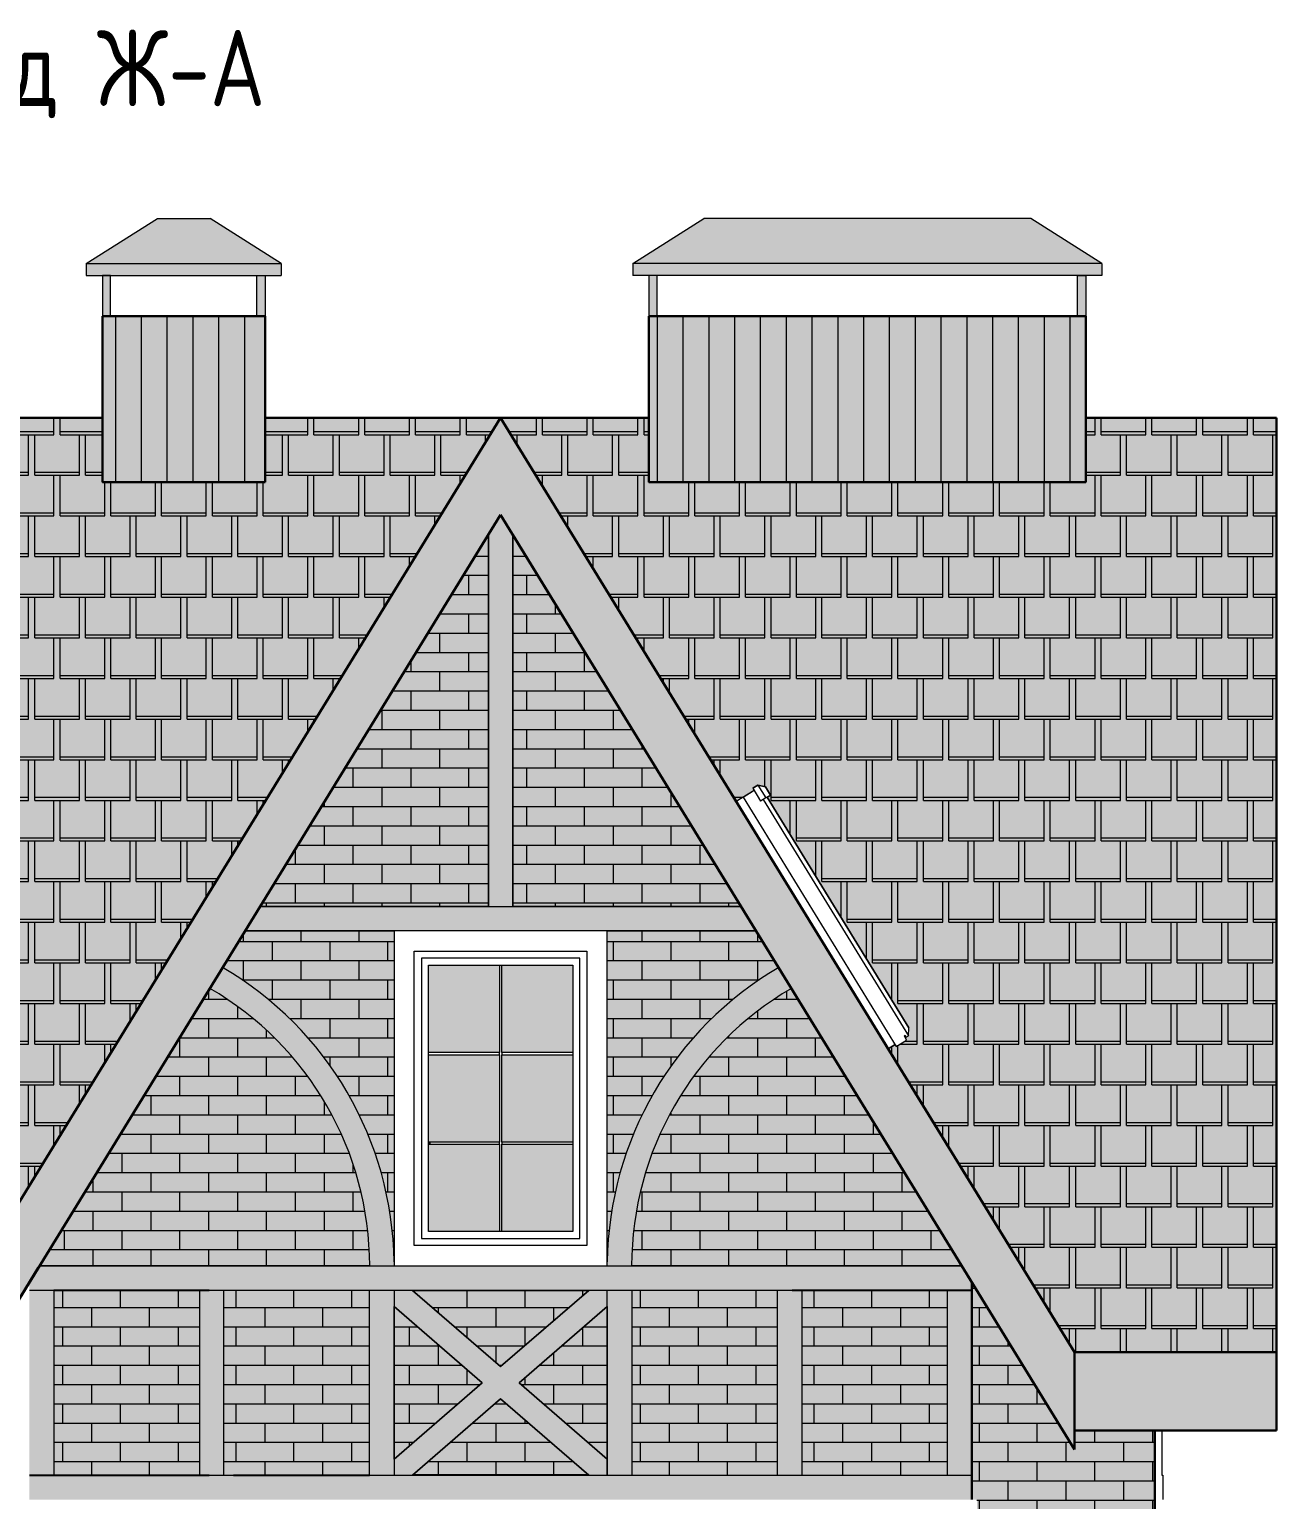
# Model space of a CAD drawing. Header units: millimetres. Extents: x -56498 to 234605, y -296269 to -29969.
# Drawn here: x 216364 to 222504, y -159642 to -152405 of the extents above; entities that cross this region are included whole.
import ezdxf
from ezdxf.enums import TextEntityAlignment as Align

# ---------------------------------------------------------------- set-up
doc = ezdxf.new("R2010")
doc.units = ezdxf.units.MM
doc.header["$LTSCALE"] = 100
for name, color, linetype, lineweight in [('0.3', 7, 'Continuous', 30), ('Примітки 0.09', 200, 'Continuous', 9), ('Тонкі 0.18', 142, 'Continuous', 18), ('Штрихування 0.09', 253, 'Continuous', 9)]:
    doc.layers.add(name, color=color, linetype=linetype, lineweight=lineweight)
doc.styles.add('SPDS', font='SPDS.shx', dxfattribs={"width": 0.9})
pattern_1 = [(0, (50399.94, -59400), (0, 94.83852), []), (90, (50399.94, -59400), (-142.24, 94.83852), [94.83852, -94.83852])]

msp = doc.modelspace()

# ---------------------------------------------------------------- hatches: boundary and pattern name
at = {"layer": 'Тонкі 0.18', "ltscale": 0.75, "true_color": 0xa64f21}
h = msp.add_hatch(color=34, dxfattribs=at)
h.paths.add_polyline_path([(217524.115, -153816.621), (217484.115, -153816.621), (216724.115, -153816.621), (216724.115, -154633.059), (217524.115, -154633.059)])
h.paths.add_polyline_path([(212244.145, -153816.621), (212204.145, -153816.621), (210634.145, -153816.621), (210634.145, -154633.059), (212244.145, -154633.059)])
h.paths.add_polyline_path([(221564.145, -153816.621), (221524.145, -153816.621), (219414.145, -153816.621), (219414.145, -154633.059), (221564.145, -154633.059)])
h.paths.add_polyline_path([(214754.13, -155009.58), (214714.13, -155009.58), (214214.13, -155009.58), (214214.13, -157826.238), (214754.13, -157826.238)])
h.paths.add_polyline_path([(209554.145, -153816.621), (209514.145, -153816.621), (207404.145, -153816.621), (207404.145, -154633.059), (209554.145, -154633.059)])
h = msp.add_hatch(color=34, dxfattribs=at)
h.paths.add_polyline_path([(218684.1, -154316.621), (217524.115, -154316.621), (217524.115, -154633.059), (216724.115, -154633.059), (216724.115, -154316.621), (214484.13, -154316.621), (212244.145, -154316.621), (212244.145, -154633.059), (210634.145, -154633.059), (210634.145, -154316.621), (210284.159, -154316.621), (213109.102, -158916.651), (214484.13, -158916.651), (215859.158, -158916.651)])
h.paths.add_polyline_path([(214754.13, -157826.238), (214214.13, -157826.238), (214214.13, -155009.58), (214214.13, -154809.58), (214134.13, -154809.58), (214134.13, -154749.58), (214484.13, -154528.563), (214834.13, -154749.58), (214834.13, -154809.58), (214754.13, -154809.58), (214754.13, -155009.58)], flags=16)
h.paths.add_polyline_path([(214714.13, -154809.58), (214254.13, -154809.58), (214254.13, -155009.58), (214714.13, -155009.58)], flags=16)
msp.add_hatch(color=34, dxfattribs=at).paths.add_polyline_path([(222504.116, -154316.621), (221564.145, -154316.621), (221564.145, -154633.059), (219414.145, -154633.059), (219414.145, -154316.621), (218684.1, -154316.621), (219843.626, -156204.653), (219877.702, -156183.733), (219877.692, -156183.718), (219927.966, -156152.848), (219931.384, -156150.737), (219925.115, -156140.527), (219950.702, -156124.83), (219987.845, -156133.706), (220012.381, -156173.753), (219996.249, -156183.695), (220693.555, -157319.225), (220691.154, -157358.768), (220676.183, -157367.973), (220681.549, -157379.921), (220631.275, -157410.761), (220626.023, -157402.274), (220591.957, -157423.216), (221509.117, -158916.651), (222504.116, -158916.651)])
at = {"layer": 'Тонкі 0.18', "ltscale": 0.75, "true_color": 0xf4ebd8}
h = msp.add_hatch(color=254, dxfattribs=at)
h.paths.add_polyline_path([(218744.054, -154892.039), (218744.054, -156721.618), (219867.713, -156721.618)])
h.paths.add_polyline_path([(218624.072, -154892.08), (217500.488, -156721.618), (218624.072, -156721.618)])
for points in [[(217315.41, -157023.095), (217426.798, -156841.623), (218159.151, -156841.623), (218159.151, -158470.739, 0.26356999)], [(220052.791, -157023.095), (219941.402, -156841.623), (219209.05, -156841.623), (219209.05, -158470.739, -0.26356999)], [(217252.544, -157125.352), (216459.068, -158417.364), (216413.447, -158491.649), (218039.279, -158491.649, 0.26734125)], [(220115.656, -157125.352, 0.00023301), (220114.383, -157126.091), (220026.275, -157181.298), (219946.008, -157239.082), (219857.588, -157312.298), (219787.086, -157379.134), (219723.552, -157447.074), (219662.127, -157521.2), (219591.122, -157620.038), (219539.655, -157709.181), (219475.807, -157826.414), (219422.478, -157956.053), (219374.642, -158114.315), (219347.849, -158247.813), (219333.066, -158377.264), (219328.921, -158491.649), (220954.702, -158491.649)]]:
    msp.add_hatch(color=254, dxfattribs=at).paths.add_polyline_path(points)
h = msp.add_hatch(color=254, dxfattribs=at)
h.paths.add_polyline_path([(220884.124, -158611.631), (220166.606, -158611.631), (220166.606, -159521.588), (220884.124, -159521.588)])
h.paths.add_polyline_path([(220046.624, -158611.631), (219329.107, -158611.631), (219329.107, -159521.588), (220046.624, -159521.588)])
h.paths.add_polyline_path([(219209.125, -158691.019), (218775.719, -159066.647), (219209.125, -159442.201)])
h.paths.add_polyline_path([(218684.1, -159146.035), (218250.769, -159521.588), (219117.506, -159521.588)])
h.paths.add_polyline_path([(218159.151, -158691.019), (218159.151, -159442.201), (218592.482, -159066.647)])
h.paths.add_polyline_path([(219117.506, -158611.631), (218250.769, -158611.631), (218684.1, -158987.185)])
h.paths.add_polyline_path([(218039.094, -158611.631), (217321.576, -158611.631), (217321.576, -159521.588), (218039.094, -159521.588)])
h.paths.add_polyline_path([(217201.594, -158611.631), (216484.088, -158611.631), (216484.088, -159521.588), (217201.594, -159521.588)])
h = msp.add_hatch(color=254, dxfattribs=at)
h.paths.add_polyline_path([(221834.137, -161266.617), (221824.157, -161266.617), (221824.157, -162116.595), (221834.137, -162116.595)], flags=16)
h.paths.add_polyline_path([(221740.342, -162096.587), (221097.962, -162096.587), (221097.962, -162116.595), (221740.342, -162116.595)], flags=17)
h.paths.add_polyline_path([(221904.131, -159301.809), (221509.117, -159301.809), (221509.117, -159394.328), (221004.106, -158572.014), (221004.106, -159521.588), (221004.106, -159641.645), (221029.093, -159641.645), (221029.093, -160466.625), (221904.131, -160466.625)])
h.paths.add_polyline_path([(221904.131, -160466.625), (221029.093, -160466.625), (221029.093, -161226.623), (221824.157, -161226.623), (221884.11, -161226.623), (221884.11, -161266.617), (221874.131, -161266.617), (221874.131, -162116.595), (221904.131, -162116.595)])
h.paths.add_polyline_path([(221740.342, -161442.351), (221472.615, -161721.634), (221740.342, -162000.841)], flags=17)
h.paths.add_polyline_path([(221686.917, -161386.599), (221151.387, -161386.599), (221419.114, -161665.882)], flags=17)
h.paths.add_polyline_path([(221740.342, -161266.617), (221097.962, -161266.617), (221097.962, -161346.605), (221740.342, -161346.605)], flags=16)
h.paths.add_polyline_path([(221365.689, -161721.634), (221097.962, -161442.351), (221097.962, -162000.841)], flags=17)
h.paths.add_polyline_path([(221419.114, -161777.385), (221151.387, -162056.593), (221686.917, -162056.593)], flags=17)
h.paths.add_polyline_path([(221904.131, -162366.591), (221004.106, -162366.591), (221004.106, -162841.616), (221029.093, -162841.616), (221029.093, -163641.586), (221904.131, -163641.586)])
h.paths.add_polyline_path([(221904.131, -163641.586), (221029.093, -163641.586), (221029.093, -164491.575), (221029.093, -164491.65), (221004.106, -164491.65), (221004.106, -165346.592), (221904.131, -165346.592)])
at = {"layer": 'Штрихування 0.09', "true_color": 0xa64517}
h = msp.add_hatch(color=34, dxfattribs=at)
h.paths.add_polyline_path([(216994.115, -153335.604), (217254.115, -153335.604), (217604.115, -153556.621), (216644.115, -153556.621)])
h.paths.add_polyline_path([(216644.115, -153556.621), (217604.115, -153556.621), (217604.115, -153616.621), (216644.115, -153616.621)])
h.paths.add_polyline_path([(217484.115, -153616.621), (217524.115, -153616.621), (217524.115, -153816.621), (217484.115, -153816.621)])
h.paths.add_polyline_path([(216724.115, -153616.621), (216764.115, -153616.621), (216764.115, -153816.621), (216724.115, -153816.621)])
h = msp.add_hatch(color=34, dxfattribs=at)
h.paths.add_polyline_path([(221294.145, -153335.604), (219684.145, -153335.604), (219334.145, -153556.621), (221644.145, -153556.621)])
h.paths.add_polyline_path([(221644.145, -153556.621), (219334.145, -153556.621), (219334.145, -153616.621), (221644.145, -153616.621)])
h.paths.add_polyline_path([(219454.145, -153616.621), (219414.145, -153616.621), (219414.145, -153816.621), (219454.145, -153816.621)])
h.paths.add_polyline_path([(221564.145, -153616.621), (221524.145, -153616.621), (221524.145, -153816.621), (221564.145, -153816.621)])
at = {"layer": 'Штрихування 0.09', "ltscale": 0.75}
h = msp.add_hatch(dxfattribs=at)
h.set_pattern_fill('ANSI31', scale=40, angle=45, style=0)
h.paths.add_polyline_path([(217524.115, -153816.621), (217484.115, -153816.621), (216724.115, -153816.621), (216724.115, -154633.059), (217524.115, -154633.059)])
h.paths.add_polyline_path([(212244.145, -153816.621), (212204.145, -153816.621), (210634.145, -153816.621), (210634.145, -154633.059), (212244.145, -154633.059)])
h.paths.add_polyline_path([(221564.145, -153816.621), (221524.145, -153816.621), (219414.145, -153816.621), (219414.145, -154633.059), (221564.145, -154633.059)])
h.paths.add_polyline_path([(214754.13, -155009.58), (214714.13, -155009.58), (214214.13, -155009.58), (214214.13, -157826.238), (214754.13, -157826.238)])
h.paths.add_polyline_path([(209554.145, -153816.621), (209514.145, -153816.621), (207404.145, -153816.621), (207404.145, -154633.059), (209554.145, -154633.059)])
at = {"layer": 'Штрихування 0.09', "true_color": 0xa64f21}
msp.add_hatch(color=34, dxfattribs=at).paths.add_polyline_path([(218684.1, -154794.335), (221509.117, -159394.328), (221509.117, -159301.809), (222504.116, -159301.809), (222504.116, -158916.651), (221509.117, -158916.651), (218684.1, -154316.621), (215859.083, -158916.651), (213109.177, -158916.651), (210284.159, -154316.621), (207459.142, -158916.651), (206464.144, -158916.651), (206464.144, -159301.809), (207459.142, -159301.809), (207459.142, -159394.328), (210284.159, -154794.335), (212981.241, -159186.104), (215987.019, -159186.104)])
at = {"layer": 'Штрихування 0.09', "ltscale": 0.25}
h = msp.add_hatch(dxfattribs=at)
h.set_pattern_fill('SQSHNGLE', color=256, scale=500, style=0, pattern_type=2)
h.set_pattern_definition([(0, (15, 0), (125, 200), [220, -30]), (0, (15, 15), (125, 200), [220, -30]), (90, (235, 0), (-125, 200), [200, -200]), (90, (265, 0), (-125, 200), [200, -200])])
h.paths.add_polyline_path([(218684.1, -154316.621), (217524.115, -154316.621), (217524.115, -154633.059), (216724.115, -154633.059), (216724.115, -154316.621), (214484.13, -154316.621), (212244.145, -154316.621), (212244.145, -154633.059), (210634.145, -154633.059), (210634.145, -154316.621), (210284.159, -154316.621), (213109.102, -158916.651), (214484.13, -158916.651), (215859.158, -158916.651)])
h.paths.add_polyline_path([(214754.13, -157826.238), (214214.13, -157826.238), (214214.13, -155009.58), (214214.13, -154809.58), (214134.13, -154809.58), (214134.13, -154749.58), (214484.13, -154528.563), (214834.13, -154749.58), (214834.13, -154809.58), (214754.13, -154809.58), (214754.13, -155009.58)], flags=16)
h.paths.add_polyline_path([(214714.13, -154809.58), (214254.13, -154809.58), (214254.13, -155009.58), (214714.13, -155009.58)], flags=16)
at = {"layer": 'Штрихування 0.09', "ltscale": 0.75}
h = msp.add_hatch(dxfattribs=at)
h.set_pattern_fill('SQSHNGLE', color=256, scale=500, style=0, pattern_type=2)
h.set_pattern_definition([(0, (42015, -59400), (125, 200), [220, -30]), (0, (42015, -59385), (125, 200), [220, -30]), (90, (42235, -59400), (-125, 200), [200, -200]), (90, (42265, -59400), (-125, 200), [200, -200])])
h.paths.add_polyline_path([(222504.116, -154316.621), (221564.145, -154316.621), (221564.145, -154633.059), (219414.145, -154633.059), (219414.145, -154316.621), (218684.1, -154316.621), (219843.626, -156204.653), (219877.702, -156183.733), (219877.692, -156183.718), (219927.966, -156152.848), (219931.384, -156150.737), (219925.115, -156140.527), (219950.702, -156124.83), (219987.845, -156133.706), (220012.381, -156173.753), (219996.249, -156183.695), (220693.555, -157319.225), (220691.154, -157358.768), (220676.183, -157367.973), (220681.549, -157379.921), (220631.275, -157410.761), (220626.023, -157402.274), (220591.957, -157423.216), (221509.117, -158916.651), (222504.116, -158916.651)])
at = {"layer": 'Штрихування 0.09', "true_color": 0xa64517}
h = msp.add_hatch(color=34, dxfattribs=at)
h.paths.add_polyline_path([(218624.147, -154891.96), (218684.1, -154794.335), (218744.129, -154892.08), (218744.129, -156721.618), (218624.147, -156721.618)])
h.paths.add_polyline_path([(217500.514, -156721.618), (219867.713, -156721.618), (219941.404, -156841.611), (219941.398, -156841.615), (219941.402, -156841.623), (219941.398, -156841.623), (219941.398, -156841.615), (219209.125, -156841.615), (219209.125, -156841.623), (218159.151, -156841.623), (218159.151, -156841.615), (217426.821, -156841.615)])
at = {"layer": 'Штрихування 0.09', "ltscale": 0.75}
h = msp.add_hatch(dxfattribs=at)
h.set_pattern_fill('AR-BRSTD', color=256, scale=1.4, style=0)
h.set_pattern_definition(pattern_1)
h.paths.add_polyline_path([(218744.054, -154892.039), (218744.054, -156721.618), (219867.713, -156721.618)])
h.paths.add_polyline_path([(218624.072, -154892.08), (217500.488, -156721.618), (218624.072, -156721.618)])
h = msp.add_hatch(dxfattribs=at)
h.set_pattern_fill('AR-BRSTD', color=256, scale=1.4, style=0)
h.set_pattern_definition([(180, (386968.26, -59400), (0, 94.83852), []), (90, (386968.26, -59400), (142.24, 94.83852), [94.83852, -94.83852])])
h.paths.add_polyline_path([(217315.41, -157023.095), (217426.798, -156841.623), (218159.151, -156841.623), (218159.151, -158470.739, 0.26356999)])
h = msp.add_hatch(dxfattribs=at)
h.set_pattern_fill('AR-BRSTD', color=256, scale=1.4, style=0)
h.set_pattern_definition(pattern_1)
h.paths.add_polyline_path([(220052.791, -157023.095), (219941.402, -156841.623), (219209.05, -156841.623), (219209.05, -158470.739, -0.26356999)])
at = {"layer": 'Штрихування 0.09', "true_color": 0xa64517}
for points in [[(217252.565, -157125.364), (217252.545, -157125.351), (217252.57, -157125.31), (217252.59, -157125.322), (217315.381, -157023.078, -0.26357527), (218159.151, -158470.739), (218159.151, -158491.649), (218039.279, -158491.649, 0.26733729)], [(220052.842, -157023.065), (220115.633, -157125.308), (220115.63, -157125.31), (220115.656, -157125.352, 0.26734125), (219328.921, -158491.649), (219208.921, -158491.649, -0.26687116)]]:
    msp.add_hatch(color=34, dxfattribs=at).paths.add_polyline_path(points)
at = {"layer": 'Штрихування 0.09'}
h = msp.add_hatch(color=7, dxfattribs=at)
h.set_gradient(color1=(209, 255, 255), color2=(250, 255, 255), one_color=1, tint=0.99, name='CYLINDER')
h.paths.add_polyline_path([(219039.094, -157011.616), (218689.128, -157011.616), (218689.128, -157441.6), (219039.094, -157441.6)])
h.paths.add_polyline_path([(218679.148, -157011.616), (218329.107, -157011.616), (218329.107, -157441.6), (218679.148, -157441.6)])
h.paths.add_polyline_path([(218679.148, -157451.655), (218329.107, -157451.655), (218329.107, -157881.609), (218679.148, -157881.609)])
h.paths.add_polyline_path([(219039.094, -157451.655), (218689.128, -157451.655), (218689.128, -157881.609), (219039.094, -157881.609)])
h.paths.add_polyline_path([(219039.094, -157891.589), (218689.128, -157891.589), (218689.128, -158321.618), (219039.094, -158321.618)])
h.paths.add_polyline_path([(218679.148, -157891.589), (218329.107, -157891.589), (218329.107, -158321.618), (218679.148, -158321.618)])
at = {"layer": 'Штрихування 0.09', "ltscale": 0.75}
h = msp.add_hatch(dxfattribs=at)
h.set_pattern_fill('AR-BRSTD', color=256, scale=1.4, style=0)
h.set_pattern_definition(pattern_1)
h.paths.add_polyline_path([(217252.544, -157125.352), (216459.068, -158417.364), (216413.447, -158491.649), (218039.279, -158491.649, 0.26734125)])
h = msp.add_hatch(dxfattribs=at)
h.set_pattern_fill('AR-BRSTD', color=256, scale=1.4, style=0)
h.set_pattern_definition(pattern_1)
h.paths.add_polyline_path([(220115.656, -157125.352, 0.00023301), (220114.383, -157126.091), (220026.275, -157181.298), (219946.008, -157239.082), (219857.588, -157312.298), (219787.086, -157379.134), (219723.552, -157447.074), (219662.127, -157521.2), (219591.122, -157620.038), (219539.655, -157709.181), (219475.807, -157826.414), (219422.478, -157956.053), (219374.642, -158114.315), (219347.849, -158247.813), (219333.066, -158377.264), (219328.921, -158491.649), (220954.702, -158491.649)])
at = {"layer": 'Штрихування 0.09'}
msp.add_hatch(color=256, dxfattribs=at).paths.add_polyline_path([(218339.086, -157881.609), (218339.086, -157891.589), (218329.107, -157891.589), (218329.107, -157881.609), (218339.086, -157881.609)], flags=0)
at = {"layer": 'Штрихування 0.09', "true_color": 0xa64f21}
h = msp.add_hatch(color=34, dxfattribs=at)
h.paths.add_polyline_path([(216364.106, -158572.078), (216413.499, -158491.649), (220954.751, -158491.649), (221004.106, -158572.014), (221004.106, -159521.588), (220884.124, -159521.588), (220884.124, -158611.631), (216364.106, -158611.631)])
h.paths.add_polyline_path([(216364.106, -158611.631), (216484.088, -158611.631), (216484.088, -159521.588), (216364.106, -159521.588)], flags=17)
h.paths.add_polyline_path([(216364.106, -159521.588), (221004.106, -159521.588), (221004.106, -159641.645), (216364.106, -159641.645)])
h.paths.add_polyline_path([(217201.594, -158611.631), (217321.576, -158611.631), (217321.576, -159521.588), (217201.594, -159521.588)], flags=16)
h.paths.add_polyline_path([(218039.094, -158611.631), (218159.151, -158611.631), (218159.151, -158691.019), (218159.151, -159521.588), (218039.094, -159521.588)], flags=16)
h.paths.add_polyline_path([(218159.151, -158691.019), (218159.151, -158611.631), (218250.769, -158611.631), (218684.1, -158987.185), (219117.506, -158611.631), (219209.125, -158611.631), (219209.125, -158691.019), (218775.719, -159066.647), (219209.125, -159442.201), (219209.125, -159521.588), (219117.506, -159521.588), (218684.1, -159146.035), (218250.769, -159521.588), (218159.151, -159521.588), (218159.151, -159442.201), (218592.482, -159066.647)], flags=17)
h.paths.add_polyline_path([(219209.125, -158611.631), (219329.107, -158611.631), (219329.107, -159521.588), (219209.125, -159521.588), (219209.125, -159442.201)])
h.paths.add_polyline_path([(220046.624, -158611.631), (220166.606, -158611.631), (220166.606, -159521.588), (220046.624, -159521.588)], flags=16)
at = {"layer": 'Штрихування 0.09', "ltscale": 0.75}
h = msp.add_hatch(dxfattribs=at)
h.set_pattern_fill('AR-BRSTD', color=256, scale=1.4, style=0)
h.set_pattern_definition([(0, (42000, -59400), (0, 94.83852), []), (90, (42000, -59400), (-142.24, 94.83852), [94.83852, -94.83852])])
h.paths.add_polyline_path([(220884.124, -158611.631), (220166.606, -158611.631), (220166.606, -159521.588), (220884.124, -159521.588)])
h.paths.add_polyline_path([(220046.624, -158611.631), (219329.107, -158611.631), (219329.107, -159521.588), (220046.624, -159521.588)])
h.paths.add_polyline_path([(219209.125, -158691.019), (218775.719, -159066.647), (219209.125, -159442.201)])
h.paths.add_polyline_path([(218684.1, -159146.035), (218250.769, -159521.588), (219117.506, -159521.588)])
h.paths.add_polyline_path([(218159.151, -158691.019), (218159.151, -159442.201), (218592.482, -159066.647)])
h.paths.add_polyline_path([(219117.506, -158611.631), (218250.769, -158611.631), (218684.1, -158987.185)])
h.paths.add_polyline_path([(218039.094, -158611.631), (217321.576, -158611.631), (217321.576, -159521.588), (218039.094, -159521.588)])
h.paths.add_polyline_path([(217201.594, -158611.631), (216484.088, -158611.631), (216484.088, -159521.588), (217201.594, -159521.588)])
h = msp.add_hatch(dxfattribs=at)
h.set_pattern_fill('AR-BRSTD', color=256, scale=1.4, style=0)
h.set_pattern_definition([(0, (0.001, -59400), (0, 94.83852), []), (90, (0.001, -59400), (-142.24, 94.83852), [94.83852, -94.83852])])
h.paths.add_polyline_path([(221740.342, -162096.587), (221097.962, -162096.587), (221097.962, -162116.595), (221740.342, -162116.595)], flags=17)
h.paths.add_polyline_path([(221904.131, -159301.809), (221509.117, -159301.809), (221509.117, -159394.328), (221004.106, -158572.014), (221004.106, -159521.588), (221004.106, -159641.645), (221029.093, -159641.645), (221029.093, -160466.625), (221904.131, -160466.625)])
h.paths.add_polyline_path([(221904.131, -160466.625), (221029.093, -160466.625), (221029.093, -161226.623), (221824.157, -161226.623), (221884.11, -161226.623), (221884.11, -161266.617), (221874.131, -161266.617), (221874.131, -162116.595), (221904.131, -162116.595)])
h.paths.add_polyline_path([(221740.342, -161442.351), (221472.615, -161721.634), (221740.342, -162000.841)], flags=17)
h.paths.add_polyline_path([(221686.917, -161386.599), (221151.387, -161386.599), (221419.114, -161665.882)], flags=17)
h.paths.add_polyline_path([(221740.342, -161266.617), (221097.962, -161266.617), (221097.962, -161346.605), (221740.342, -161346.605)], flags=16)
h.paths.add_polyline_path([(221365.689, -161721.634), (221097.962, -161442.351), (221097.962, -162000.841)], flags=17)
h.paths.add_polyline_path([(221419.114, -161777.385), (221151.387, -162056.593), (221686.917, -162056.593)], flags=17)
h.paths.add_polyline_path([(221904.131, -162366.591), (221004.106, -162366.591), (221004.106, -162841.616), (221029.093, -162841.616), (221029.093, -163641.586), (221904.131, -163641.586)])
h.paths.add_polyline_path([(221904.131, -163641.586), (221029.093, -163641.586), (221029.093, -164491.575), (221029.093, -164491.65), (221004.106, -164491.65), (221004.106, -165346.592), (221904.131, -165346.592)])

# ---------------------------------------------------------------- linework, layer by layer
for p, q in [((219843.626, -156204.653), (218684.1, -154316.621)), ((217500.488, -156721.618), (218624.147, -154892.039)), ((218744.129, -154892.039), (219867.713, -156721.618)), ((217315.45, -157023.029), (217426.803, -156841.615)), ((216459.143, -158417.364), (217252.57, -157125.31)), ((220115.63, -157125.31), (220909.132, -158417.364)), ((217249.119, -158611.631), (216484.088, -158611.631)), ((220884.124, -158611.631), (220119.082, -158611.631)), ((221004.106, -158611.631), (220884.124, -158611.631)), ((221004.106, -158572.014), (221004.106, -159521.588)), ((216364.106, -159521.588), (217249.119, -159521.588)), ((216459.143, -159521.588), (217179.145, -159521.588)), ((217369.101, -159521.588), (218039.094, -159521.588)), ((219117.506, -159521.588), (218250.769, -159521.588))]:
    msp.add_line(p, q)
at = {"layer": '0.3'}
for p, q in [((214484.13, -154316.621), (216724.115, -154316.621)), ((218684.1, -154316.621), (215859.158, -158916.651)), ((218684.1, -154316.621), (215859.158, -158916.651)), ((217524.115, -154316.621), (219414.145, -154316.621)), ((221509.117, -158916.651), (218684.1, -154316.621)), ((221564.145, -154316.621), (222504.116, -154316.621)), ((222504.116, -154316.621), (222504.116, -158916.651)), ((222504.116, -154316.621), (222504.116, -158916.651)), ((215987.019, -159186.104), (218684.1, -154794.335)), ((218684.1, -154794.335), (221509.117, -159394.328)), ((221509.117, -158916.651), (220591.957, -157423.216)), ((220909.132, -158417.364), (221509.117, -159394.328)), ((215987.019, -159186.104), (216407.369, -158501.629)), ((221004.106, -159641.645), (221004.106, -158572.014)), ((222504.116, -158916.651), (221509.117, -158916.651)), ((221509.117, -158916.651), (221509.117, -159394.328)), ((222504.116, -158916.651), (221509.117, -158916.651)), ((222504.116, -159301.809), (222504.116, -158916.651)), ((221509.117, -159394.328), (221509.117, -159301.809)), ((221509.117, -159301.809), (221809.11, -159301.809)), ((221509.117, -159301.809), (222504.116, -159301.809)), ((221904.131, -159301.809), (221904.131, -164266.618)), ((221904.131, -159301.809), (221904.131, -165916.577)), ((221004.106, -159521.588), (221004.106, -159641.645))]:
    msp.add_line(p, q, dxfattribs=at)
for points in [[(217524.115, -154633.059), (216724.115, -154633.059), (216724.115, -153816.621), (217524.115, -153816.621)], [(219414.145, -153816.621), (221564.145, -153816.621), (221564.145, -154633.059), (219414.145, -154633.059)]]:
    msp.add_lwpolyline(points, close=True, dxfattribs=at)
at = {"layer": 'Тонкі 0.18', "ltscale": 0.75}
for p, q in [((216644.115, -153556.621), (216994.115, -153335.604)), ((216994.115, -153335.604), (217254.115, -153335.604)), ((217604.115, -153556.621), (217254.115, -153335.604)), ((219334.145, -153556.621), (219684.145, -153335.604)), ((221294.145, -153335.604), (219684.145, -153335.604)), ((221644.145, -153556.621), (221294.145, -153335.604)), ((216644.115, -153556.621), (217604.115, -153556.621)), ((216644.115, -153556.621), (216644.115, -153616.621)), ((217604.115, -153556.621), (217604.115, -153616.621)), ((221644.145, -153556.621), (219334.145, -153556.621)), ((219334.145, -153556.621), (219334.145, -153616.621)), ((221644.145, -153556.621), (221644.145, -153616.621)), ((216644.115, -153616.621), (217604.115, -153616.621)), ((221644.145, -153616.621), (219334.145, -153616.621))]:
    msp.add_line(p, q, dxfattribs=at)
at = {"layer": 'Тонкі 0.18'}
for p, q in [((218624.147, -154892.039), (218624.147, -156721.618)), ((218624.147, -156721.618), (218624.147, -154892.039)), ((218744.129, -156721.618), (218744.129, -154892.039)), ((218744.129, -154892.039), (218744.129, -156721.618)), ((218624.147, -156721.618), (217500.488, -156721.618)), ((217500.488, -156721.618), (219867.713, -156721.618)), ((219867.713, -156721.618), (218744.129, -156721.618)), ((217426.803, -156841.615), (218159.151, -156841.615)), ((219941.398, -156841.623), (217426.803, -156841.623)), ((218159.151, -156841.615), (218159.151, -158491.649)), ((218159.151, -156841.623), (218159.151, -158491.649)), ((219209.125, -158491.649), (219209.125, -156841.615)), ((219209.125, -156841.615), (219941.398, -156841.615)), ((219209.125, -158491.649), (219209.125, -156841.623)), ((219941.398, -156841.615), (220052.826, -157023.029)), ((218259.098, -158391.627), (218259.098, -156941.615)), ((218259.098, -156941.615), (219109.102, -156941.615)), ((219109.102, -156941.615), (219109.102, -158391.627)), ((219109.102, -158391.627), (218259.098, -158391.627)), ((218039.094, -158491.649), (216413.499, -158491.649)), ((216413.499, -158491.649), (220954.751, -158491.649)), ((220954.751, -158491.649), (219329.107, -158491.649)), ((220884.124, -158611.631), (216364.106, -158611.631)), ((216484.088, -158611.631), (216484.088, -159521.588)), ((216484.088, -158611.631), (216484.088, -159521.588)), ((217201.594, -158611.631), (217201.594, -159521.588)), ((217201.594, -158611.631), (217201.594, -159521.588)), ((217321.576, -159521.588), (217321.576, -158611.631)), ((217321.576, -159521.588), (217321.576, -158611.631)), ((218039.094, -158611.631), (217369.101, -158611.631)), ((218039.094, -159521.588), (218039.094, -158611.631)), ((218039.094, -159521.588), (218039.094, -158611.631)), ((218159.151, -158611.631), (218159.151, -158691.019)), ((218684.1, -158987.185), (218250.769, -158611.631)), ((218250.769, -158611.631), (219117.506, -158611.631)), ((218250.769, -158611.631), (218684.1, -158987.185)), ((219117.506, -158611.631), (218684.1, -158987.185)), ((218684.1, -158987.185), (219117.506, -158611.631)), ((219209.125, -159521.588), (219209.125, -158611.631)), ((219999.1, -158611.631), (219329.107, -158611.631)), ((219329.107, -158611.631), (219329.107, -159521.588)), ((219329.107, -158611.631), (219329.107, -159521.588)), ((220046.624, -159521.588), (220046.624, -158611.631)), ((220046.624, -159521.588), (220046.624, -158611.631)), ((220166.606, -158611.631), (220166.606, -159521.588)), ((220166.606, -158611.631), (220166.606, -159521.588)), ((220884.124, -159521.588), (220884.124, -158611.631)), ((220884.124, -159521.588), (220884.124, -158611.631)), ((218159.151, -158691.019), (218592.482, -159066.647)), ((218159.151, -159442.201), (218159.151, -158691.019)), ((218592.482, -159066.647), (218159.151, -158691.019)), ((218159.151, -158691.019), (218159.151, -159521.588)), ((218775.719, -159066.647), (219209.125, -158691.019)), ((219209.125, -158691.019), (218775.719, -159066.647)), ((219209.125, -158691.019), (219209.125, -159521.588)), ((218592.482, -159066.647), (218159.151, -159442.201)), ((218159.151, -159442.201), (218592.482, -159066.647)), ((219209.125, -159442.201), (218775.719, -159066.647)), ((218775.719, -159066.647), (219209.125, -159442.201)), ((218250.769, -159521.588), (218684.1, -159146.035)), ((218684.1, -159146.035), (218250.769, -159521.588)), ((218684.1, -159146.035), (219117.506, -159521.588)), ((219117.506, -159521.588), (218684.1, -159146.035)), ((216364.106, -159521.588), (221004.106, -159521.588)), ((219329.107, -159521.588), (219999.1, -159521.588)), ((220119.082, -159521.588), (220884.124, -159521.588))]:
    msp.add_line(p, q, dxfattribs=at)
at = {"layer": 'Тонкі 0.18', "ltscale": 0.75}
for points in [[(216724.115, -153816.621), (216764.115, -153816.621), (216764.115, -153616.621), (216724.115, -153616.621)], [(217524.115, -153816.621), (217484.115, -153816.621), (217484.115, -153616.621), (217524.115, -153616.621)], [(219414.145, -153816.621), (219454.145, -153816.621), (219454.145, -153616.621), (219414.145, -153616.621)], [(221564.145, -153816.621), (221524.145, -153816.621), (221524.145, -153616.621), (221564.145, -153616.621)]]:
    msp.add_lwpolyline(points, close=True, dxfattribs=at)
for centre, radius, start, end in [((216459.557, -158491.621), 1699.722, 0.7039401, 59.7676432), ((220908.643, -158491.621), 1699.722, 120.2323568, 179.2960599), ((216459.557, -158491.621), 1579.722, 359.9989987, 59.8689827), ((220908.643, -158491.621), 1579.722, 120.1310173, 180.0010013)]:
    msp.add_arc(centre, radius, start, end, dxfattribs=at)
at = {"layer": 'Штрихування 0.09'}
for p, q in [((219931.418, -156150.754), (219843.626, -156204.653)), ((219877.692, -156183.718), (219927.966, -156152.848)), ((219950.702, -156124.83), (219925.115, -156140.527)), ((219925.115, -156140.527), (219950.702, -156124.83)), ((219925.115, -156140.527), (219931.418, -156150.754)), ((219925.115, -156140.527), (219963.833, -156203.587)), ((219927.966, -156152.848), (219930.517, -156151.272)), ((219930.517, -156151.272), (219931.418, -156150.754)), ((219987.845, -156133.706), (219950.702, -156124.83)), ((219950.702, -156124.83), (219989.42, -156187.882)), ((219950.702, -156124.83), (219987.845, -156133.706)), ((220012.381, -156173.753), (219987.845, -156133.706)), ((219987.845, -156133.706), (220012.381, -156173.753)), ((219877.692, -156183.718), (220631.275, -157410.761)), ((219989.42, -156187.882), (219963.833, -156203.587)), ((219976.814, -156195.603), (220691.154, -157358.768)), ((220012.381, -156173.753), (219989.42, -156187.882)), ((219996.249, -156183.695), (220012.381, -156173.753)), ((220693.555, -157319.225), (219996.249, -156183.695)), ((219996.249, -156183.695), (220693.555, -157319.225)), ((218294.14, -156976.619), (218294.14, -158356.585)), ((219074.136, -156976.619), (218294.14, -156976.619)), ((218329.107, -158321.618), (218329.107, -157011.616)), ((218329.107, -157011.616), (219039.094, -157011.616)), ((218679.148, -157011.616), (218679.148, -157441.6)), ((218689.128, -157441.6), (218689.128, -157011.616)), ((219039.094, -157011.616), (219039.094, -158321.618)), ((219074.136, -158356.585), (219074.136, -156976.619)), ((220691.154, -157358.768), (220693.555, -157319.225)), ((220691.154, -157358.768), (220693.555, -157319.225)), ((220631.275, -157410.761), (220681.549, -157379.921)), ((220631.275, -157410.761), (220681.549, -157379.921)), ((220671.87, -157358.371), (220675.021, -157356.42)), ((220671.87, -157358.371), (220675.021, -157356.42)), ((220681.549, -157379.921), (220671.87, -157358.371)), ((220681.549, -157379.921), (220671.87, -157358.371)), ((220675.021, -157356.42), (220680.499, -157365.319)), ((220680.499, -157365.319), (220691.154, -157358.768)), ((220680.499, -157365.319), (220691.154, -157358.768)), ((218679.148, -157441.6), (218329.107, -157441.6)), ((218329.107, -157451.655), (218679.148, -157451.655)), ((218679.148, -157451.655), (218679.148, -157441.6)), ((218679.148, -157451.655), (218679.148, -157881.609)), ((219039.094, -157441.6), (218689.128, -157441.6)), ((218689.128, -157441.6), (218689.128, -157451.655)), ((218689.128, -157881.609), (218689.128, -157451.655)), ((218689.128, -157451.655), (219039.094, -157451.655)), ((220591.957, -157423.216), (220626.023, -157402.274)), ((220626.023, -157402.274), (220591.957, -157423.216)), ((220626.023, -157402.274), (220631.275, -157410.761)), ((218679.148, -157881.609), (218329.107, -157881.609)), ((218329.107, -157891.589), (218679.148, -157891.589)), ((218679.148, -157891.589), (218679.148, -157881.609)), ((218679.148, -157891.589), (218679.148, -158321.618)), ((219039.094, -157881.609), (218689.128, -157881.609)), ((218689.128, -157881.609), (218689.128, -157891.589)), ((218689.128, -158321.618), (218689.128, -157891.589)), ((218689.128, -157891.589), (219039.094, -157891.589)), ((219039.094, -158321.618), (218329.107, -158321.618)), ((218294.14, -158356.585), (219074.136, -158356.585)), ((221939.172, -159301.809), (221939.172, -159521.588)), ((221939.172, -159521.588), (221944.125, -159521.588)), ((221944.125, -159521.588), (221944.125, -159641.645))]:
    msp.add_line(p, q, dxfattribs=at)

# ---------------------------------------------------------------- texts
at = {"layer": 'Примітки 0.09', "ltscale": 0.75, "style": 'SPDS'}
msp.add_text('Цветовое решение. Фасад Ж-А', height=375, dxfattribs=at).set_placement((214585.912, -152782.503), align=Align.CENTER)

doc.saveas('drawing.dxf')
